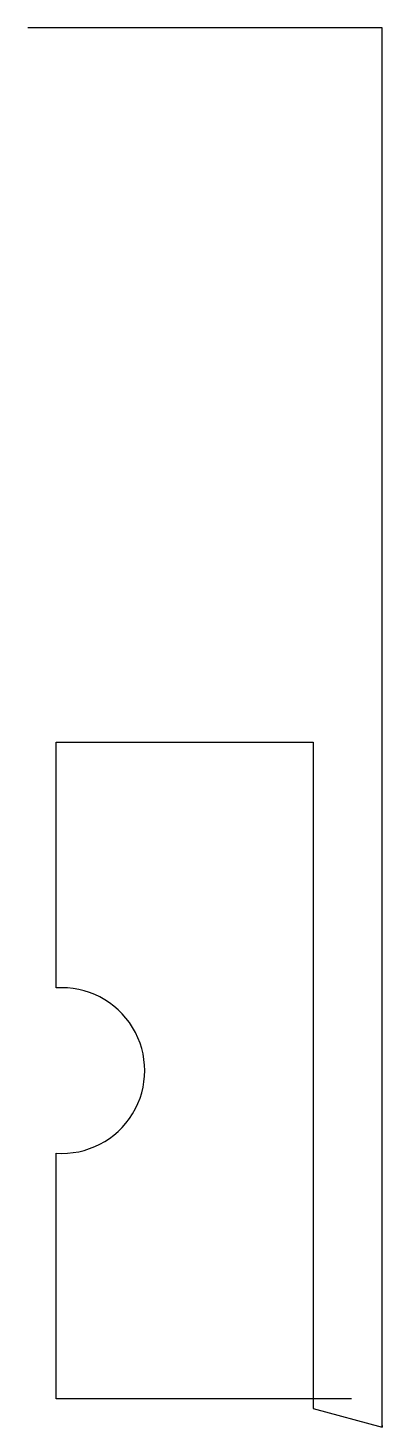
# Model space of a CAD drawing. Header units: metres. Extents: x 0 to 240, y 0 to 946.
import ezdxf

# ---------------------------------------------------------------- set-up
doc = ezdxf.new("R2010")
doc.units = ezdxf.units.M

msp = doc.modelspace()

# ---------------------------------------------------------------- linework, layer by layer
at = {"layer": 'TOOL_0'}
for p, q in [((1, 945.985), (0, 945.985)), ((239.558, 945.985), (1, 945.985)), ((239.558, 1), (239.558, 945.985)), ((19.001, 296.858), (19, 463.001)), ((19, 463.001), (193, 463.001)), ((193, 463.001), (193, 19.001)), ((19, 19.001), (19, 185.144)), ((193, 19.001), (19, 19.001)), ((218.787, 19.001), (193, 19.001)), ((193, 19.001), (193, 12.454)), ((193, 12.454), (239.558, 0)), ((239.558, 0), (239.558, 1)), ((239.558, 1), (239.558, 0)), ((239.558, 0), (239.558, 1)), ((239.558, 0), (239.558, 0))]:
    msp.add_line(p, q, dxfattribs=at)
msp.add_arc((23, 241.001), 56, 265.903959, 94.09502, dxfattribs=at)

doc.saveas('drawing.dxf')
